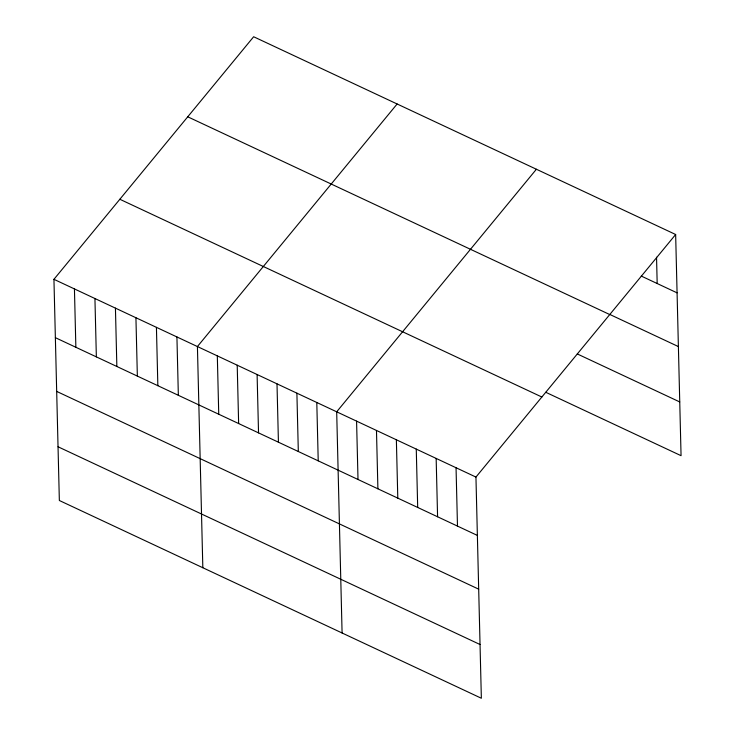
<?xml version="1.0" encoding="UTF-8"?>
<svg xmlns="http://www.w3.org/2000/svg" width="735" height="735" viewBox="0 0 735 735"><rect width="100%" height="100%" fill="white"/><g stroke="black" fill="none" stroke-linecap="round" stroke-linejoin="round"><path stroke-width="1.1" d="M675.649 234.502L475.949 477.07L481.351 698.25L59.351 500.498L53.94 279.318L253.648 36.75L675.649 234.502L681.06 455.682L545.774 392.288M397.13 103.984L197.421 346.552L202.832 567.732M536.394 169.243L336.685 411.811L342.087 632.991M641.269 276.066L677.082 292.852M609.756 314.424L678.396 346.58M187.747 116.801L609.747 314.552M577.287 353.939L679.746 401.944M119.842 199.268L541.851 397.019M53.94 279.318L475.949 477.07M55.364 337.668L477.373 535.42M56.678 391.406L478.687 589.158M58.037 446.77L480.038 644.512M656.539 257.213L657.182 283.526M456.049 467.745L457.482 526.095M436.158 458.429L437.582 516.779M416.267 449.103L417.691 507.453M396.367 439.778L397.791 498.128M376.476 430.453L377.9 488.803M356.576 421.137L358.009 479.486M316.794 402.486L318.218 460.836M296.894 393.17L298.318 451.52M277.003 383.845L278.427 442.194M257.103 374.519L258.536 432.869M237.212 365.203L238.636 423.553M217.321 355.878L218.745 414.228M176.924 336.952L178.348 395.301M156.426 327.341L157.85 385.691M135.929 317.74L137.353 376.09M115.432 308.13L116.856 366.48M94.934 298.529L96.358 356.879M74.437 288.928L75.861 347.278"/></g></svg>
